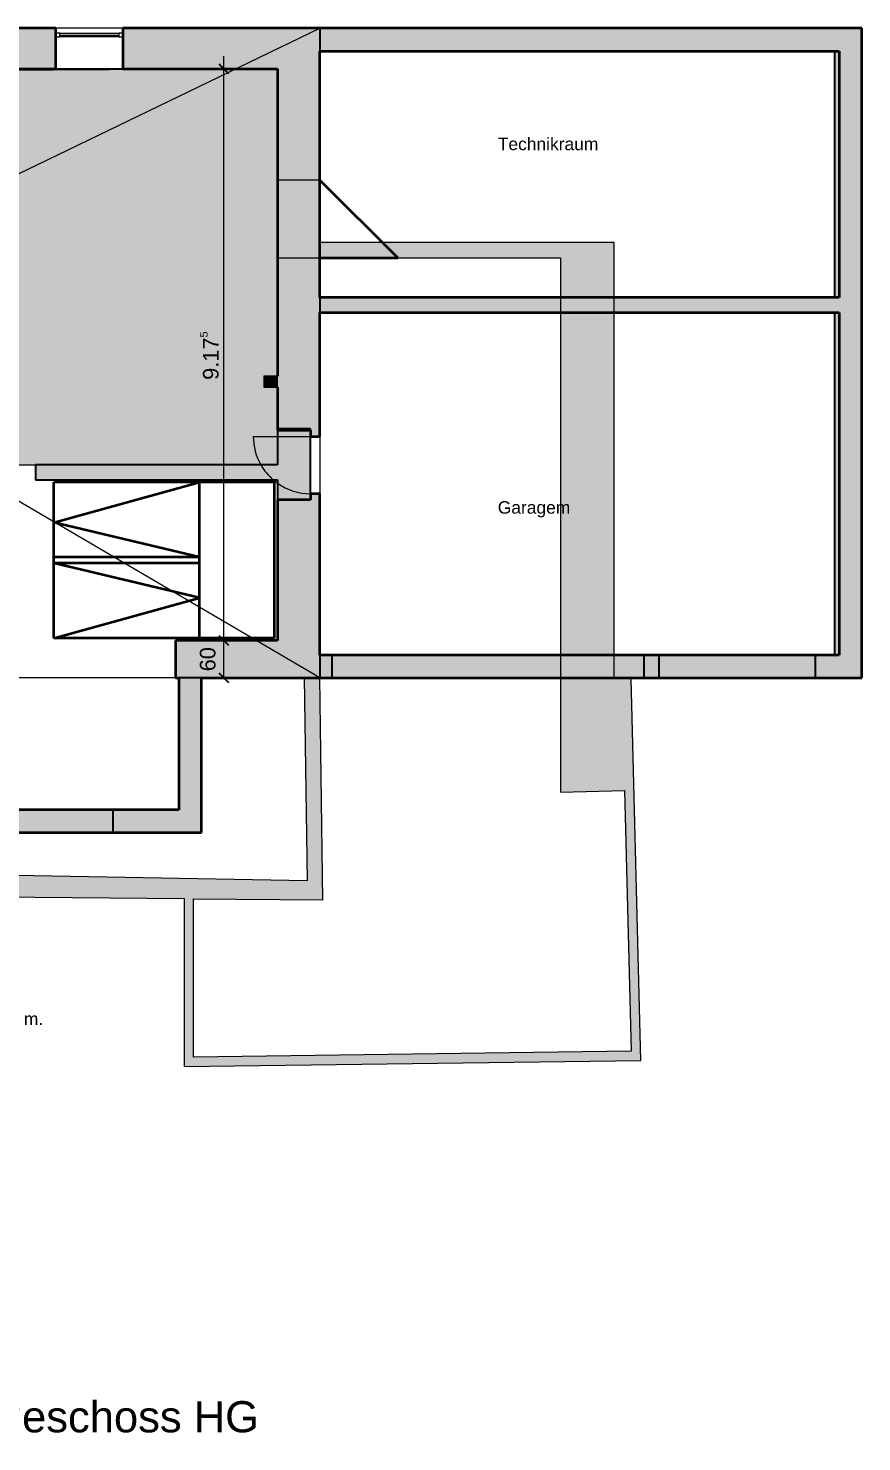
# Model space of a CAD drawing. Header units: millimetres. Extents: x -17984 to 21009, y -19333 to 10906.
# Drawn here: x 7627 to 21009, y -17119 to 5562 of the extents above; entities that cross this region are included whole.
import ezdxf

# ---------------------------------------------------------------- set-up
doc = ezdxf.new("R2010")
doc.units = ezdxf.units.MM
doc.linetypes.add('Über Schnittebene 1', pattern=[1, 0, -1])
for name, color, linetype, lineweight in [('A-ANNO-DIMS', 211, 'Continuous', 9), ('A-ANNO-DIMS-100', 211, 'Continuous', 9), ('A-DETL', 90, 'Continuous', 9), ('A-DETL-DEMO', 6, 'Continuous', 9), ('A-DETL-GENF', 92, 'Continuous', 9), ('A-DETL-MEDM', 33, 'Continuous', 25), ('A-DETL-THIN', 151, 'Continuous', 9), ('A-DOOR', 31, 'Continuous', 9), ('A-FLOR', 192, 'Continuous', 9), ('A-GLAZ', 151, 'Continuous', 9), ('A-WALL', 113, 'Continuous', 9), ('A-WALL-PATT', 111, 'Continuous', 35), ('G-ANNO-TEXT', 231, 'Continuous', 9), ('S-COLS', 52, 'Continuous', 9)]:
    doc.layers.add(name, color=color, linetype=linetype, lineweight=lineweight)
doc.styles.add('Arial', font='arial.ttf', dxfattribs={"height": 500})
doc.styles.add('Arial_1', font='arial.ttf', dxfattribs={"height": 250})
doc.styles.add('Arial_2', font='arial.ttf', dxfattribs={"height": 200})
doc.dimstyles.new('2_5mm_-_Arial', dxfattribs={"dimscale": 304.8, "dimtxt": 255.06485, "dimasz": 0.492126, "dimexe": 0.656168, "dimexo": 0.0625, "dimgap": 0.164042, "dimtad": 1, "dimlfac": 0.001, "dimrnd": 0.005, "dimzin": 0, "dimdsep": 46, "dimtxsty": 'Arial_1', "dimblk1": 'OBLIQUE', "dimblk2": 'OBLIQUE', "dimsah": 1, "dimcen": 0.09, "dimdle": 0.656168, "dimazin": 0, "dimtfac": 1, "dimtdec": 4, "dimtix": 1, "dimtmove": 0, "dimatfit": 3, "dimfxl": 2.296588, "dimfxlon": 1, "dimtvp": 1, "dimtolj": 1, "dimtzin": 0, "dimarcsym": 2})
doc.dimstyles.new('2_5mm_-_Arial_1', dxfattribs={"dimscale": 304.8, "dimtxt": 255.06485, "dimasz": 0.492126, "dimexe": 0.656168, "dimexo": 0.0625, "dimgap": 0.164042, "dimtad": 1, "dimdec": 1, "dimlfac": 0.1, "dimrnd": 0.5, "dimdsep": 46, "dimtxsty": 'Arial_1', "dimblk1": 'OBLIQUE', "dimblk2": 'OBLIQUE', "dimsah": 1, "dimcen": 0.09, "dimdle": 0.656168, "dimazin": 0, "dimtfac": 1, "dimtdec": 4, "dimtix": 1, "dimtmove": 0, "dimatfit": 3, "dimfxl": 2.296588, "dimfxlon": 1, "dimtvp": 1, "dimtolj": 1, "dimtzin": 0, "dimarcsym": 2})

# ---------------------------------------------------------------- blocks, each defined once
blk = doc.blocks.new('Holzträger - 180 x 220-455503-Erdgeschoss HG')
at = {"layer": 'S-COLS'}
blk.add_hatch(color=256, dxfattribs=at).paths.add_polyline_path([(-90, 110), (-90, -110), (90, -110), (90, 110), (49, 110)], flags=0)
for p, q in [((90, 110), (-90, 110)), ((-90, 110), (-90, -110)), ((90, -110), (90, 110)), ((-90, -110), (90, -110))]:
    blk.add_line(p, q, dxfattribs=at)
blk = doc.blocks.new('Fenster 1-flg - Variabel - Fenster 1-flg - Variabel-532345-Erdgeschoss HG')
at = {"layer": 'A-GLAZ'}
for p, q in [((-476, 245), (-536, 245)), ((-536, 245), (-536, 185)), ((-476, 185), (-476, 245)), ((-476, 245), (476, 245)), ((536, 245), (476, 245)), ((476, 245), (476, 185)), ((536, 185), (536, 245)), ((-536, 185), (-476, 185)), ((-476, 215), (476, 215)), ((476, 185), (-476, 185)), ((476, 185), (536, 185))]:
    blk.add_line(p, q, dxfattribs=at)
blk = doc.blocks.new('Drehflügel 1-flg - Variabel - Drehflügel 1-flg - Variabel-534785-Erdgeschoss HG')
at = {"layer": 'A-DOOR'}
for p, q in [((460, 1009), (460, 619)), ((460, 619), (460, 89))]:
    blk.add_line(p, q, dxfattribs=at)
at = {"layer": 'A-DOOR', "linetype": 'Über Schnittebene 1'}
for p, q in [((-460, 89), (460, 89)), ((460, -61), (-460, -61))]:
    blk.add_line(p, q, dxfattribs=at)
at = {"layer": 'A-DOOR'}
for start, end in [(90, 119.8774), (139.5085, 144.7532), (119.8774, 139.5085), (144.7532, 180)]:
    blk.add_arc((460, 89), 920, start, end, dxfattribs=at)
blk = doc.blocks.new('DIMBLOCK4-Erdgeschoss HG')
at = {"layer": 'A-ANNO-DIMS-100'}
for p, q in [((10069, -4263), (10969, -4263)), ((10769, -4263), (10069, -4263)), ((10769, -4863), (10769, -4263)), ((10069, -4863), (10969, -4863)), ((10769, -4863), (10069, -4863))]:
    blk.add_line(p, q, dxfattribs=at)
at = {"layer": 'A-ANNO-DIMS-100', "lineweight": 25}
for p, q in [((10769, -4263), (10694, -4188)), ((10769, -4263), (10844, -4338)), ((10769, -4863), (10694, -4788)), ((10769, -4863), (10844, -4938))]:
    blk.add_line(p, q, dxfattribs=at)
at = {"layer": 'A-ANNO-DIMS-100', "color": 0, "insert": (10382, -4757), "char_height": 250, "width": 465.23, "attachment_point": 1, "rotation": 90, "line_spacing_factor": 0.941778, "style": 'Arial_1'}
blk.add_mtext('60', dxfattribs=at)
blk = doc.blocks.new('_Oblique')
at = {"color": 0, "linetype": 'ByBlock', "lineweight": -2}
blk.add_line((-0.5, -0.5), (0.5, 0.5), dxfattribs=at)
blk = doc.blocks.new('DIMBLOCK5-Erdgeschoss HG')
at = {"layer": 'A-ANNO-DIMS-100'}
for p, q in [((10769, -4263), (10769, 5112)), ((11469, 4912), (10569, 4912)), ((10769, 4912), (11469, 4912)), ((10069, -4263), (10969, -4263)), ((10769, -4263), (10069, -4263))]:
    blk.add_line(p, q, dxfattribs=at)
at = {"layer": 'A-ANNO-DIMS-100', "lineweight": 25}
for p, q in [((10769, 4912), (10694, 4987)), ((10769, 4912), (10844, 4837)), ((10769, -4263), (10694, -4188)), ((10769, -4263), (10844, -4338))]:
    blk.add_line(p, q, dxfattribs=at)
at = {"layer": 'A-ANNO-DIMS-100', "color": 0, "insert": (10382, -80), "char_height": 250, "width": 970.26, "attachment_point": 1, "rotation": 90, "line_spacing_factor": 0.941778, "style": 'Arial_1'}
blk.add_mtext('9.17\\A2\\H0.5x;\\S5^  ;\\H2x;', dxfattribs=at)

msp = doc.modelspace()

# ---------------------------------------------------------------- hatches: boundary and pattern name
at = {"layer": 'A-DETL-GENF', "transparency": 33554534}
h = msp.add_hatch(color=1, dxfattribs=at)
h.paths.add_polyline_path([(10407.983, -7345.007), (10407.983, -4863.007), (10042.983, -4863.007), (10042.983, -6980.007), (8985.983, -6980.007), (8985.983, -7345.007)], flags=0)
h.paths.add_polyline_path([(6735.983, -7345.007), (6735.983, -6980.007), (4982.983, -6980.007), (4982.983, -7345.007)], flags=0)
h.paths.add_polyline_path([(3982.983, -7345.007), (3982.983, -6980.007), (3742.983, -6980.007), (3742.983, -7345.007)], flags=0)
h.paths.add_polyline_path([(21008.983, -4863.007), (21008.983, 5561.993), (12308.983, 5561.993), (12308.983, 5196.993), (20568.983, 5196.993), (20568.983, 1241.993), (12308.983, 1241.993), (12308.983, 1001.993), (20568.983, 1001.993), (20568.983, -4498.007), (20258.983, -4498.007), (20258.983, -4863.007)], flags=0)
h.paths.add_polyline_path([(17758.983, -4863.007), (17758.983, -4498.007), (17508.983, -4498.007), (17508.983, -4863.007)], flags=0)
h.paths.add_polyline_path([(12308.983, -4863.007), (12508.983, -4863.007), (12508.983, -4498.007), (12308.983, -4498.007)], flags=0)
h.paths.add_polyline_path([(3082.983, -4527.916), (3742.983, -4247.763), (3742.983, -3824.998), (3082.983, -3824.998)], flags=0)
h.paths.add_polyline_path([(12158.983, -2006.762), (12158.983, -864.998), (11628.983, -864.998), (11628.983, -1444.998), (7745.983, -1444.998), (7745.983, -1684.998), (11628.983, -1684.998), (11628.983, -2006.762)], flags=0)
h.paths.add_polyline_path([(6735.983, -1684.998), (6735.983, -1444.998), (5437.983, -1444.998), (5437.983, -1684.998)], flags=0)
h = msp.add_hatch(color=33, dxfattribs=at)
h.paths.add_polyline_path([(-7735.425, -4804.526), (3057.983, -4688.889), (3057.983, -1444.998), (11628.983, -1444.998), (11628.983, 4911.993), (-8363.017, 4799.465), (-8363.017, 5050.993), (-12960.228, 5050.993), (-12960.228, -4566.95), (-8396.092, -4587.358), (-8396.755, -4370.015), (-7736.758, -4368)], flags=0)
h.paths.add_polyline_path([(3582.983, -326.572), (3582.983, 38.993), (4333.926, 38.993), (4333.926, -326.572)], flags=0)
h.paths.add_polyline_path([(-2358.794, -289.22), (-2358.794, -99.22), (-2198.794, -99.22), (-2198.794, -289.22)], flags=0)
h.paths.add_polyline_path([(-3978.794, -289.22), (-4138.794, -289.22), (-4138.794, -99.22), (-3978.794, -99.22)], flags=0)
h.paths.add_polyline_path([(-6162.512, -284.22), (-6162.512, -91.72), (-5993.794, -91.72), (-5993.794, -284.22)], flags=0)
h.paths.add_polyline_path([(-8158.794, -279.22), (-8158.794, -89.22), (-7998.794, -89.22), (-7998.794, -279.22)], flags=0)
h.paths.add_polyline_path([(1255.937, -263.504), (1095.937, -263.504), (1095.937, -73.504), (1255.937, -73.504)], flags=0)
h.paths.add_polyline_path([(-594.063, -263.504), (-594.063, -73.504), (-434.063, -73.504), (-434.063, -263.504)], flags=0)
h.paths.add_polyline_path([(2385.767, -248.958), (2225.767, -248.958), (2225.767, -58.958), (2385.767, -58.958)], flags=0)
h.paths.add_polyline_path([(-10513.794, -231.72), (-10673.794, -231.72), (-10673.794, -91.72), (-10513.794, -91.72)], flags=0)
h.paths.add_polyline_path([(6783.81, -215.617), (6783.81, -55.617), (7003.81, -55.617), (7003.81, -215.617)], flags=0)
h.paths.add_polyline_path([(5883.29, -101.705), (5783.29, -101.705), (5783.29, 18.295), (5883.29, 18.295)], flags=0)
h = msp.add_hatch(color=2, dxfattribs=at)
h.paths.add_polyline_path([(10131.659, -11100.154), (17460.583, -10999.709), (17306.406, -4874.007), (17032.983, -4874.007), (17032.983, 1001.993), (16172.983, 1001.993), (16172.983, -6694.182), (17201.519, -6668.295), (17306.813, -10851.802), (10281.659, -10948.084), (10281.659, -8405.906), (12354.758, -8424.27), (12308.983, -4863.007), (12058.962, -4863.007), (12105.163, -8116.901), (6725.983, -8023.007), (6725.983, -7345.007), (6485.983, -7345.007), (6485.983, -8047.983), (4922.983, -8047.983), (4922.983, -6867.983), (3742.983, -6867.983), (3742.983, -6980.007), (3982.983, -6980.007), (3982.983, -7017.983), (4772.983, -7017.983), (4772.983, -8047.983), (3742.983, -8047.983), (3742.983, -8347.983), (10131.659, -8404.577), (10131.659, -11077.595)], flags=0)
h.paths.add_polyline_path([(3082.983, -10989.632), (3082.983, -10769.571), (450.701, -10769.571), (450.701, -10989.632), (2177.445, -10989.632)], flags=0)
h.paths.add_polyline_path([(161.394, -10988.659), (161.394, -10778.705), (-839.738, -10778.705), (-839.738, -10988.659), (-342.727, -10988.659)], flags=0)
h.paths.add_polyline_path([(392.26, -7160.007), (392.26, -6980.007), (-1098.885, -6980.007), (-1098.885, -7160.007), (-342.727, -7160.007)], flags=0)
h.paths.add_polyline_path([(6646.768, -6980.007), (6725.983, -6980.007), (6725.983, -4863.007), (6485.983, -4863.007), (6485.983, -6980.007)], flags=0)
h.paths.add_polyline_path([(-7730.798, -6491.448), (-1711.143, -6426.955), (-1711.143, -6246.955), (-7730.798, -6307.99)], flags=0)
h.paths.add_polyline_path([(16172.983, 1241.993), (17032.983, 1241.993), (17032.983, 2125.993), (12308.983, 2125.993), (12308.983, 3125.993), (11628.983, 3125.993), (11628.983, 1875.993), (16172.983, 1875.993)], flags=0)
h = msp.add_hatch(color=2, dxfattribs=at)
h.paths.add_polyline_path([(6725.983, -7345.007), (6725.983, -6980.007), (6485.983, -6980.007), (6485.983, -7345.007), (6674.489, -7345.007)], flags=0)
h.paths.add_polyline_path([(3767.953, -7017.983), (3982.983, -7017.983), (3982.983, -6980.007), (3742.983, -6980.007), (3742.983, -7017.983)], flags=0)
h.paths.add_polyline_path([(16172.983, 1001.993), (17032.983, 1001.993), (17032.983, 1241.993), (16172.983, 1241.993), (16172.983, 1129.721)], flags=0)
at = {"layer": 'A-WALL-PATT', "lineweight": 9, "transparency": 33554585}
h = msp.add_hatch(color=256, dxfattribs=at)
h.paths.add_polyline_path([(12308.983, 4911.993), (12308.983, 5561.993), (9143.983, 5561.993), (9143.983, 4911.993), (12258.134, 4911.993)], flags=0)
h.paths.add_polyline_path([(8072.073, 4911.993), (8072.073, 5561.993), (4827.073, 5561.993), (4827.073, 4911.993), (7003.81, 4911.993)], flags=0)
h.paths.add_polyline_path([(3647.073, 4911.993), (3647.073, 5561.993), (3125.801, 5561.993), (3128.983, 4911.993), (3582.983, 4911.993)], flags=0)
for points in [[(20973.764, 5196.993), (21008.983, 5196.993), (21008.983, 5561.993), (12308.983, 5561.993), (12308.983, 5196.993), (20971.807, 5196.993)], [(20643.983, -4863.007), (21008.983, -4863.007), (21008.983, 5196.993), (20643.983, 5196.993), (20643.983, -4560.223)], [(12191.511, 1875.993), (12308.983, 1875.993), (12308.983, 3125.993), (11628.983, 3125.993), (11628.983, 1875.993)], [(17032.983, 1001.993), (17032.983, 1241.993), (16172.983, 1241.993), (16172.983, 1001.993), (16284.337, 1001.993)], [(12158.983, -886.762), (12158.983, -864.998), (11628.983, -864.998), (11628.983, -886.762), (12139.095, -886.762)], [(11628.983, -4863.007), (11628.983, -4263.007), (9988.983, -4263.007), (9988.983, -4863.007), (10407.983, -4863.007)], [(17031.581, -4863.007), (17032.983, -4863.007), (17032.983, -4498.007), (16172.983, -4498.007), (16172.983, -4863.007)], [(10407.983, -7345.007), (10407.983, -4863.007), (10042.983, -4863.007), (10042.983, -7345.007)]]:
    msp.add_hatch(color=256, dxfattribs=at).paths.add_polyline_path(points, flags=0)
h = msp.add_hatch(color=256, dxfattribs=at)
h.paths.add_polyline_path([(12258.134, -4863.007), (12308.983, -4863.007), (12308.983, -2006.762), (11628.983, -2006.762), (11628.983, -4863.007), (12105.163, -4863.007)], flags=0)
h.paths.add_polyline_path([(12258.134, -886.762), (12308.983, -886.762), (12308.983, 1875.993), (11628.983, 1875.993), (11628.983, -864.998), (12158.983, -864.998), (12158.983, -886.762)], flags=0)
h.paths.add_polyline_path([(12308.983, 3125.993), (12308.983, 4911.993), (11628.983, 4911.993), (11628.983, 3125.993), (12258.134, 3125.993)], flags=0)
h = msp.add_hatch(color=256, dxfattribs=at)
h.paths.add_polyline_path([(20568.983, 1001.993), (20643.983, 1001.993), (20643.983, 1241.993), (17032.983, 1241.993), (17032.983, 1001.993), (20544.538, 1001.993)], flags=0)
h.paths.add_polyline_path([(16172.983, 1001.993), (16172.983, 1241.993), (12308.983, 1241.993), (12308.983, 1001.993), (13166.423, 1001.993)], flags=0)
h = msp.add_hatch(color=256, dxfattribs=at)
h.paths.add_polyline_path([(12258.134, -2006.762), (12308.983, -2006.762), (12308.983, -1906.762), (12158.983, -1906.762), (12158.983, -2006.762)], flags=0)
h.paths.add_polyline_path([(12158.983, -986.762), (12308.983, -986.762), (12308.983, -886.762), (12158.983, -886.762)], flags=0)
h = msp.add_hatch(color=256, dxfattribs=at)
h.paths.add_polyline_path([(20568.983, -4863.007), (20643.983, -4863.007), (20643.983, -4498.007), (17032.983, -4498.007), (17032.983, -4863.007), (20258.983, -4863.007)], flags=0)
h.paths.add_polyline_path([(16172.983, -4863.007), (16172.983, -4498.007), (12308.983, -4498.007), (12308.983, -4863.007), (12508.983, -4863.007)], flags=0)
h = msp.add_hatch(color=256, dxfattribs=at)
h.paths.add_polyline_path([(10042.983, -7345.007), (10042.983, -6980.007), (6725.983, -6980.007), (6725.983, -7345.007), (9980.052, -7345.007)], flags=0)
h.paths.add_polyline_path([(6485.983, -7345.007), (6485.983, -6980.007), (4922.983, -6980.007), (4922.983, -7345.007), (4982.983, -7345.007)], flags=0)
h.paths.add_polyline_path([(4697.617, -7345.007), (4772.983, -7345.007), (4772.983, -7017.983), (3742.983, -7017.983), (3742.983, -7345.007), (3982.983, -7345.007)], flags=0)

# ---------------------------------------------------------------- linework, layer by layer
at = {"layer": 'A-DETL', "lineweight": 35}
for p, q in [((13558.983, 1875.993), (12308.983, 3125.993)), ((12322.371, 1875.993), (13558.983, 1875.993)), ((8038.983, -4223.007), (8038.983, -1723.007)), ((11578.983, -1723.007), (8038.983, -1723.007)), ((8038.983, -2371.016), (10378.983, -1723.007)), ((10378.983, -4223.007), (10378.983, -1723.007)), ((11578.983, -4223.007), (11578.983, -1723.007)), ((10378.983, -2923.007), (8038.983, -2371.016)), ((10378.983, -2923.007), (8038.983, -2923.007)), ((10378.983, -3023.007), (8038.983, -3023.007)), ((10378.983, -3574.998), (8038.983, -3023.007)), ((8038.983, -4223.007), (10378.983, -3574.998)), ((11578.983, -4223.007), (8038.983, -4223.007))]:
    msp.add_line(p, q, dxfattribs=at)
at = {"layer": 'A-DETL-DEMO'}
for p, q in [((12308.983, 3125.993), (11628.983, 3125.993)), ((11628.983, 3125.993), (11628.983, 1875.993)), ((12308.983, 2125.993), (12308.983, 3125.993)), ((17032.983, 2125.993), (12308.983, 2125.993)), ((17032.983, 1241.993), (17032.983, 2125.993)), ((11628.983, 1875.993), (16172.983, 1875.993)), ((16172.983, 1875.993), (16172.983, 1241.993)), ((16172.983, 1241.993), (16172.983, 1001.993)), ((17032.983, 1001.993), (17032.983, 1241.993)), ((16172.983, 1001.993), (16172.983, -6694.182)), ((17032.983, -4874.007), (17032.983, 1001.993)), ((12308.983, -4863.007), (12058.962, -4863.007)), ((12058.962, -4863.007), (12105.163, -8116.901)), ((12354.758, -8424.27), (12308.983, -4863.007)), ((17306.406, -4874.007), (17032.983, -4874.007)), ((17460.583, -10999.709), (17306.406, -4874.007)), ((16172.983, -6694.182), (17201.519, -6668.295)), ((17201.519, -6668.295), (17306.813, -10851.802)), ((12105.163, -8116.901), (6725.983, -8023.007)), ((3742.983, -8347.983), (10131.659, -8404.577)), ((10131.659, -8404.577), (10131.659, -11100.154)), ((10281.659, -10948.084), (10281.659, -8405.906)), ((10281.659, -8405.906), (12354.758, -8424.27)), ((17306.813, -10851.802), (10281.659, -10948.084)), ((10131.659, -11100.154), (17460.583, -10999.709))]:
    msp.add_line(p, q, dxfattribs=at)
at = {"layer": 'A-DETL-MEDM'}
for p, q in [((21008.983, 5561.993), (12308.983, 5561.993)), ((12308.983, 5561.993), (12308.983, 5196.993)), ((21008.983, -4863.007), (21008.983, 5561.993)), ((12308.983, 5196.993), (20568.983, 5196.993)), ((20568.983, 5196.993), (20568.983, 1241.993)), ((20568.983, 1241.993), (12308.983, 1241.993)), ((12308.983, 1241.993), (12308.983, 1001.993)), ((12308.983, 1001.993), (20568.983, 1001.993)), ((20568.983, 1001.993), (20568.983, -4498.007)), ((11628.983, -864.998), (11628.983, -1444.998)), ((12158.983, -864.998), (11628.983, -864.998)), ((12158.983, -2006.762), (12158.983, -864.998)), ((11628.983, -1444.998), (7745.983, -1444.998)), ((7745.983, -1444.998), (7745.983, -1684.998)), ((7745.983, -1684.998), (11628.983, -1684.998)), ((11628.983, -1684.998), (11628.983, -2006.762)), ((11628.983, -2006.762), (12158.983, -2006.762)), ((12308.983, -4498.007), (12308.983, -4863.007)), ((12508.983, -4498.007), (12308.983, -4498.007)), ((12508.983, -4863.007), (12508.983, -4498.007)), ((17508.983, -4498.007), (17508.983, -4863.007)), ((17758.983, -4498.007), (17508.983, -4498.007)), ((17758.983, -4863.007), (17758.983, -4498.007)), ((20568.983, -4498.007), (20258.983, -4498.007)), ((20258.983, -4498.007), (20258.983, -4863.007)), ((10407.983, -4863.007), (10042.983, -4863.007)), ((10042.983, -4863.007), (10042.983, -6980.007)), ((10407.983, -7345.007), (10407.983, -4863.007)), ((12308.983, -4863.007), (12508.983, -4863.007)), ((17508.983, -4863.007), (17758.983, -4863.007)), ((20258.983, -4863.007), (21008.983, -4863.007)), ((10042.983, -6980.007), (8985.983, -6980.007)), ((8985.983, -6980.007), (8985.983, -7345.007)), ((8985.983, -7345.007), (10407.983, -7345.007))]:
    msp.add_line(p, q, dxfattribs=at)
at = {"layer": 'A-DETL-THIN'}
for p, q in [((11628.983, 4911.993), (-8363.017, 4799.465)), ((11628.983, 3125.993), (11628.983, 4911.993)), ((11628.983, 1875.993), (11628.983, 3125.993)), ((11628.983, -864.998), (11628.983, 1875.993)), ((11628.983, -1444.998), (11628.983, -864.998)), ((6735.983, -1444.998), (7745.983, -1444.998)), ((7745.983, -1444.998), (11628.983, -1444.998))]:
    msp.add_line(p, q, dxfattribs=at)
at = {"layer": 'A-FLOR', "lineweight": 18}
for p, q in [((5806.89, 2429.386), (12308.983, 5561.993)), ((12308.983, -4863.007), (3959.065, 31.235))]:
    msp.add_line(p, q, dxfattribs=at)
at = {"layer": 'A-FLOR'}
for p, q in [((9143.983, 5561.993), (8072.073, 5561.993)), ((12308.983, 5561.993), (12308.983, 5196.993)), ((12308.983, 1241.993), (12308.983, -1906.762)), ((10407.983, -4863.007), (3742.983, -4863.007)), ((17032.983, -4863.007), (21008.983, -4863.007))]:
    msp.add_line(p, q, dxfattribs=at)
at = {"layer": 'A-WALL', "color": 7, "lineweight": 35}
for p, q in [((8072.073, 5561.993), (4827.073, 5561.993)), ((8072.073, 4911.993), (8072.073, 5561.993)), ((9143.983, 5561.993), (9143.983, 4911.993)), ((12308.983, 1241.993), (12308.983, 5196.993)), ((4827.073, 4911.993), (8072.073, 4911.993)), ((9143.983, 4911.993), (11628.983, 4911.993)), ((12308.983, -986.762), (12308.983, 1001.993)), ((12158.983, -986.762), (12308.983, -986.762)), ((11628.983, -2006.762), (11628.983, -4263.007)), ((12308.983, -1906.762), (12158.983, -1906.762)), ((12308.983, -4498.007), (12308.983, -1906.762)), ((11628.983, -4263.007), (9988.983, -4263.007)), ((9988.983, -4263.007), (9988.983, -4863.007)), ((20643.983, -4498.007), (12308.983, -4498.007)), ((9988.983, -4863.007), (10042.983, -4863.007)), ((10407.983, -4863.007), (21008.983, -4863.007)), ((10042.983, -6980.007), (3742.983, -6980.007))]:
    msp.add_line(p, q, dxfattribs=at)
at = {"layer": 'A-WALL', "color": 14, "lineweight": 35}
for p, q in [((21008.983, 5561.993), (9143.983, 5561.993)), ((21008.983, -4863.007), (21008.983, 5561.993)), ((12308.983, 5196.993), (20643.983, 5196.993)), ((20643.983, 5196.993), (20643.983, 1241.993)), ((20643.983, 1241.993), (12308.983, 1241.993)), ((12308.983, 1001.993), (20643.983, 1001.993)), ((20643.983, 1001.993), (20643.983, -4498.007)), ((11628.983, -886.762), (12158.983, -886.762)), ((12158.983, -886.762), (12158.983, -986.762)), ((12158.983, -2006.762), (11628.983, -2006.762)), ((12158.983, -1906.762), (12158.983, -2006.762)), ((10042.983, -4863.007), (10042.983, -6980.007)), ((10407.983, -7345.007), (10407.983, -4863.007)), ((3742.983, -7345.007), (10407.983, -7345.007))]:
    msp.add_line(p, q, dxfattribs=at)
at = {"layer": 'A-WALL'}
for p, q in [((9143.983, 4911.993), (8072.073, 4911.993)), ((12158.983, -1906.762), (12158.983, -986.762)), ((12308.983, -4498.007), (12308.983, -4863.007))]:
    msp.add_line(p, q, dxfattribs=at)
at = {"layer": 'A-WALL', "color": 27, "lineweight": 35}
for p, q in [((11628.983, 4911.993), (11628.983, -18.007)), ((11628.983, -198.007), (11628.983, -886.762))]:
    msp.add_line(p, q, dxfattribs=at)

# ---------------------------------------------------------------- block references
at = {"layer": 'A-DOOR', "rotation": 90.00000000000011}
msp.add_blockref('Drehflügel 1-flg - Variabel - Drehflügel 1-flg - Variabel-534785-Erdgeschoss HG', (12248.417, -1446.762), dxfattribs=at)
at = {"layer": 'A-GLAZ'}
msp.add_blockref('Fenster 1-flg - Variabel - Fenster 1-flg - Variabel-532345-Erdgeschoss HG', (8608.028, 5236.993), dxfattribs=at)
at = {"layer": 'S-COLS', "rotation": 90.00000000000061}
msp.add_blockref('Holzträger - 180 x 220-455503-Erdgeschoss HG', (11518.983, -108.007), dxfattribs=at)

# ---------------------------------------------------------------- texts
at = {"layer": 'G-ANNO-TEXT', "color": 1, "char_height": 200, "attachment_point": 1, "style": 'Arial_2'}
for s, insert, width in [('Technikraum', (15165.435, 3805.852), 2004.21875), ('Garagem', (15165.435, -2026.993), 1435.02063), ('Ausgem. Fachwerk m.', (5087.962, -10232.979), 3431.2225)]:
    msp.add_mtext(s, dxfattribs=dict(at, insert=insert, width=width))
at = {"layer": 'G-ANNO-TEXT', "color": 7, "insert": (6052.52, -16468.67), "char_height": 500, "width": 6517.71937, "attachment_point": 1, "style": 'Arial'}
msp.add_mtext('Erdgeschoss HG', dxfattribs=at)

# ---------------------------------------------------------------- dimensions: what is measured, and where the dimension line sits
at = {"layer": 'A-ANNO-DIMS'}
dim = msp.add_linear_dim(base=(10768.586, 4911.993), p1=(10068.586, -4263.007), p2=(11468.586, 4911.993), angle=90, text='\\A1;9.17\\Q;{\\A1;{\\H0.5x;\\S5^ ;}}', dimstyle='2_5mm_-_Arial', override={"dimpost": '<>', "dimfxl": 9281.19739}, dxfattribs=at)
dim.commit()
dim.dimension.update_dxf_attribs({"geometry": 'DIMBLOCK5-Erdgeschoss HG', "text_midpoint": (10590.943, 324.493)})
dim = msp.add_linear_dim(base=(10768.586, -4263.007), p1=(10068.586, -4863.007), p2=(10068.586, -4263.007), angle=90, dimstyle='2_5mm_-_Arial_1', override={"dimpost": '<>', "dimfxl": 600}, dxfattribs=at)
dim.commit()
dim.dimension.update_dxf_attribs({"geometry": 'DIMBLOCK4-Erdgeschoss HG', "text_midpoint": (10590.943, -4563.007)})

doc.saveas('drawing.dxf')
